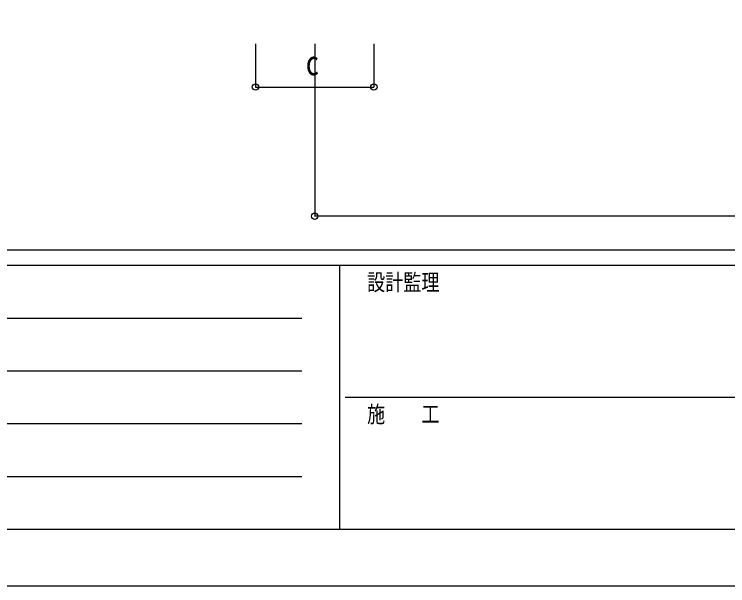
# Model space of a CAD drawing. Units: millimetres, scale not verified. Extents: x -14718 to 14718, y -10395 to 10395.
# Drawn here: x -6077 to -2765, y -10395 to -7742 of the extents above; entities that cross this region are included whole.
import ezdxf
from ezdxf.enums import TextEntityAlignment as Align

# ---------------------------------------------------------------- set-up
doc = ezdxf.new("R2010")
doc.units = ezdxf.units.MM
doc.header["$LTSCALE"] = 40
doc.layers.add('0-7_YKK_D', color=6, linetype='Continuous')
doc.layers.add('0-8_YKK_ZWAK', color=7, linetype='Continuous')
doc.styles.add('ＭＳ ゴシック', font='')
doc.styles.get('ＭＳ ゴシック').set_extended_font_data('MS Gothic')

msp = doc.modelspace()

# ---------------------------------------------------------------- linework, layer by layer
at = {"layer": '0-7_YKK_D'}
for p, q in [((-4957.43, -7879.42), (-4957.43, -8080.42)), ((-4682.43, -7879.42), (-4682.43, -8680.42)), ((-4407.43, -7879.42), (-4407.43, -8080.42)), ((-4957.43, -8079.42), (-4407.43, -8079.42)), ((598.24, -8679.42), (-4682.43, -8679.42))]:
    msp.add_line(p, q, dxfattribs=at)
for centre in [(-4957.43, -8079.42), (-4407.43, -8079.42), (-4682.43, -8679.42)]:
    msp.add_circle(centre, 14.88, dxfattribs=at)
at = {"layer": '0-8_YKK_ZWAK'}
for p, q in [((13632.57, -8837.5), (-13667.43, -8837.5)), ((-4567.43, -8907.5), (-13667.43, -8907.5)), ((-4567.43, -8907.5), (-4567.43, -10132.5)), ((-17.43, -8907.5), (-4567.43, -8907.5)), ((-13518.68, -9152.5), (-4742.43, -9152.5)), ((-13518.68, -9397.5), (-4742.43, -9397.5)), ((-4541.18, -9520), (-17.43, -9520)), ((-13518.68, -9642.5), (-4742.43, -9642.5)), ((-13518.68, -9887.5), (-4742.43, -9887.5)), ((-13667.43, -10132.5), (-4567.43, -10132.5)), ((-4567.43, -10132.5), (-17.43, -10132.5))]:
    msp.add_line(p, q, dxfattribs=at)
msp.add_lwpolyline([(-14717.5, -10395), (14717.5, -10395), (14717.5, 10395), (-14717.5, 10395)], close=True, dxfattribs=at)

# ---------------------------------------------------------------- texts
at = {"layer": '0-7_YKK_D', "style": 'ＭＳ ゴシック', "width": 0.8}
msp.add_text('c', height=115.5, dxfattribs=at).set_placement((-4724.43, -8059.42), align=Align.BOTTOM_LEFT)
at = {"layer": '0-8_YKK_ZWAK', "style": 'ＭＳ ゴシック', "width": 0.8}
for s, p in [('設計監理', (-4439.1, -9047.5)), ('施\u3000\u3000工', (-4439.1, -9660))]:
    msp.add_text(s, height=76.98, dxfattribs=at).set_placement(p, align=Align.BOTTOM_LEFT)

doc.saveas('drawing.dxf')
